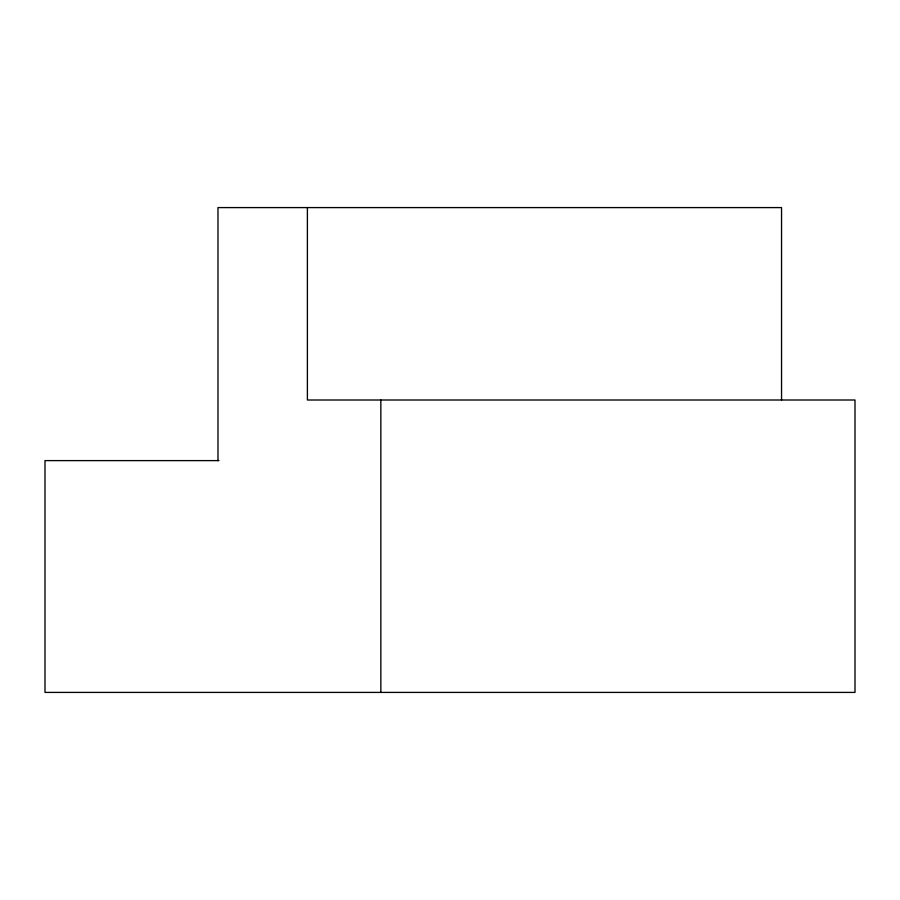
<?xml version="1.0" encoding="UTF-8"?>
<svg xmlns="http://www.w3.org/2000/svg" width="900" height="900" viewBox="0 0 900 900"><rect width="100%" height="100%" fill="white"/><g stroke="black" fill="none" stroke-linecap="round" stroke-linejoin="round"><path stroke-width="1.35" d="M218.947 460.609L45 460.609L45 692.415L855 692.415L855 400.005L307.395 400.005L307.395 207.585M781.549 400.005L781.549 207.585L217.98 207.585L217.98 460.609M380.846 400.005L380.846 692.415"/></g></svg>
